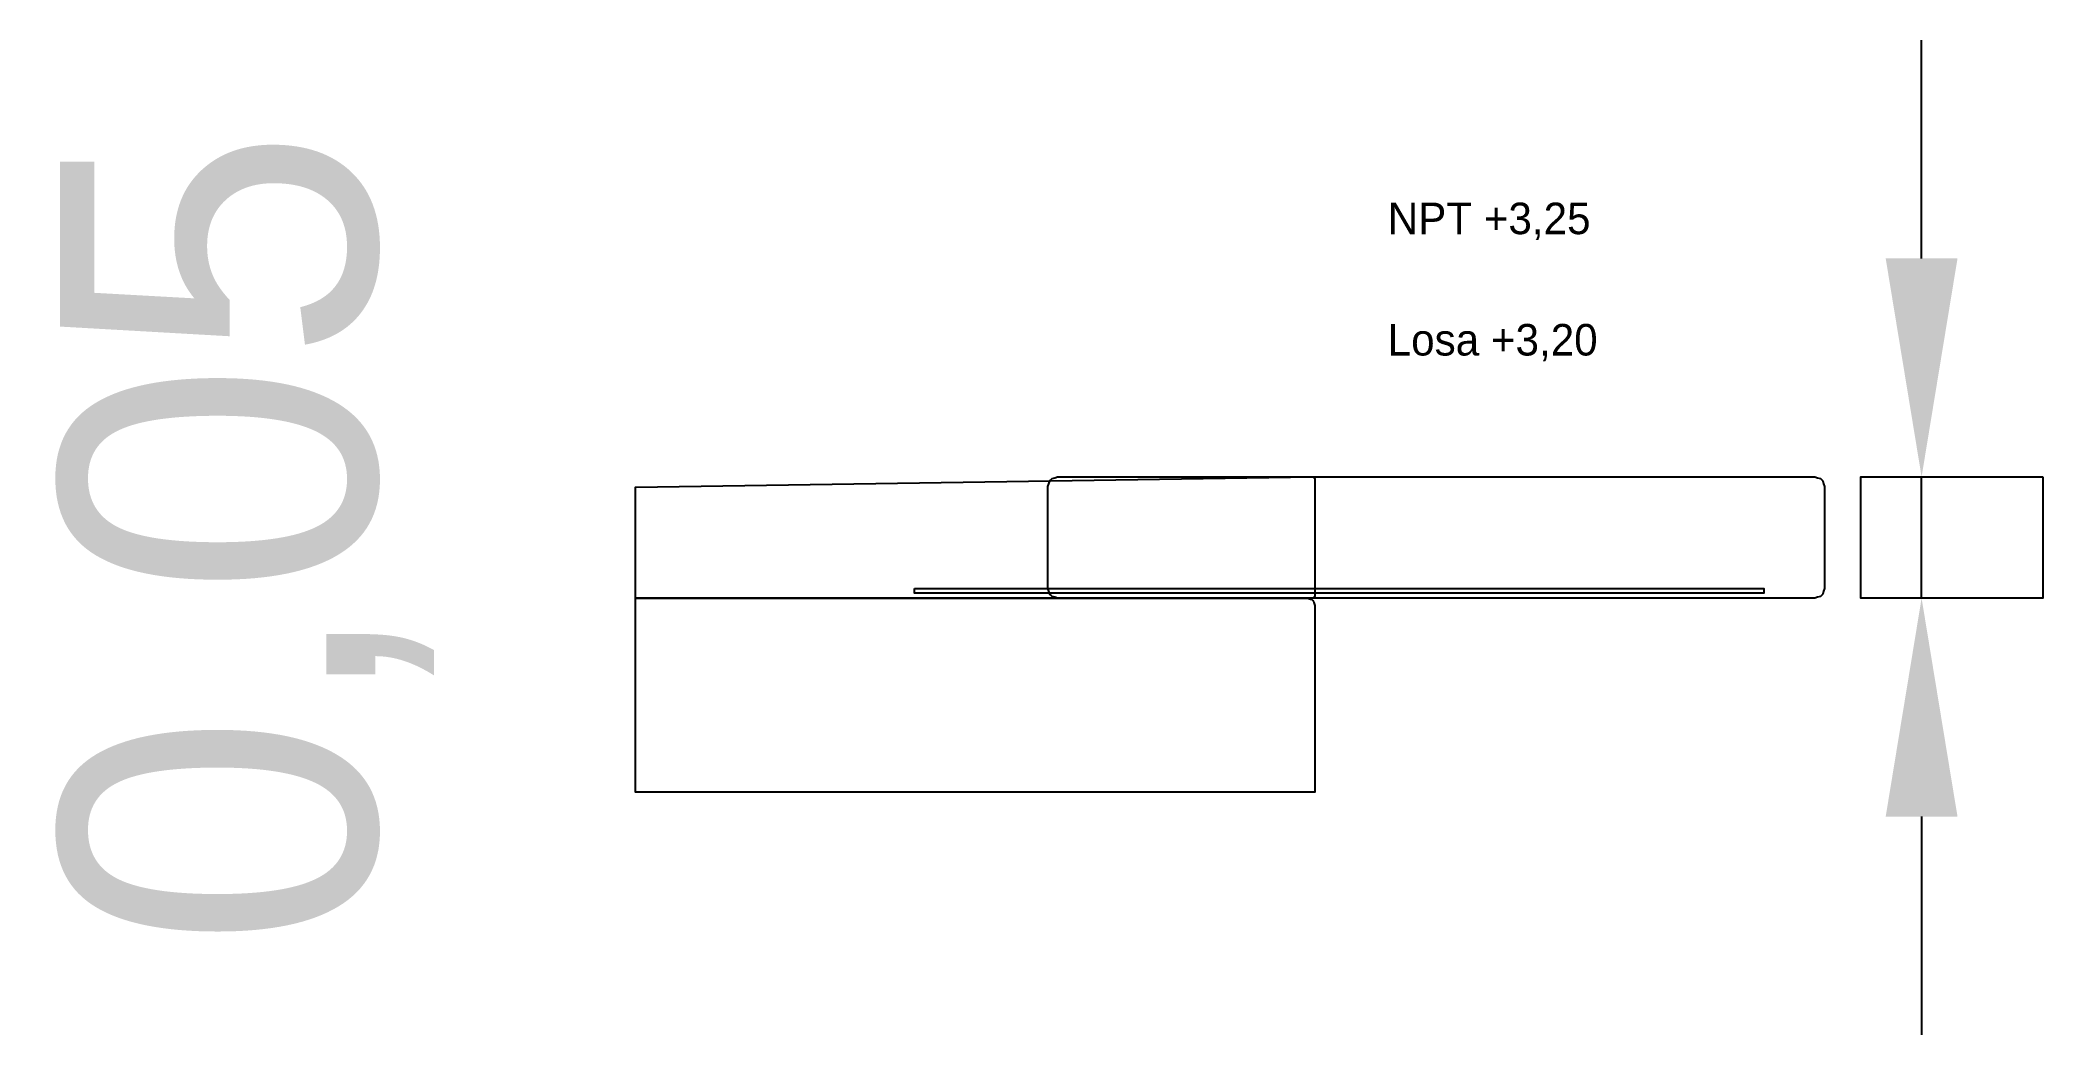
# Model space of a CAD drawing. Header units: metres. Extents: x 493 to 574.3, y -6.1 to 4.3.
# Drawn here: x 573.475 to 574.3, y 3.02 to 3.43 of the extents above.
import ezdxf

# ---------------------------------------------------------------- set-up
doc = ezdxf.new("R2010")
doc.units = ezdxf.units.M
for name, color, linetype in [('COTAS', 4, 'Continuous'), ('TEXTOS', 7, 'Continuous'), ('VISTA', 8, 'Continuous')]:
    doc.layers.add(name, color=color, linetype=linetype)
doc.dimstyles.get("Standard").update_dxf_attribs({"dimtxt": 2.5, "dimasz": 2.5, "dimexe": 1.25, "dimexo": 0.625, "dimtad": 1, "dimcen": 2.5, "dimazin": 3, "dimtfac": 1, "dimtmove": 0, "dimatfit": 3})

# ---------------------------------------------------------------- blocks, each defined once
blk = doc.blocks.new('_CLOSEDFILLED')
at = {"color": 0, "linetype": 'BYBLOCK'}
blk.add_solid([(-1, 0.1644), (0, 0), (-1, -0.1644)], dxfattribs=at)
blk = doc.blocks.new('*D5')
for p, q in [((574.25, 3.34), (574.25, 3.43)), ((574.25, 3.25), (574.25, 3.25)), ((574.25, 3.2), (574.25, 3.25)), ((574.25, 3.2), (574.25, 3.2)), ((574.25, 3.11), (574.25, 3.02))]:
    blk.add_line(p, q)
at = {"layer": 'Defpoints'}
for p in [(574.25, 3.25), (574.25, 3.2), (574.25, 3.2)]:
    blk.add_point(p, dxfattribs=at)
at = {"layer": 'COTAS', "xscale": 0.09, "yscale": 0.09}
for p, rotation in [((574.25, 3.25), 270), ((574.25, 3.2), 90)]:
    blk.add_blockref('_CLOSEDFILLED', p, dxfattribs=dict(at, rotation=rotation))
at = {"layer": 'COTAS', "insert": (573.56, 3.225), "char_height": 0.13, "attachment_point": 5, "rotation": 90}
blk.add_mtext('0,05', dxfattribs=at)

msp = doc.modelspace()

# ---------------------------------------------------------------- linework, layer by layer
at = {"layer": 'VISTA'}
for points in [[(573.999, 3.24999), (573.99971, 3.2497), (574, 3.249), (574, 3.201), (573.99971, 3.20029), (573.999, 3.2), (573.72, 3.2), (573.72, 3.2458), (573.999, 3.24999)], [(573.89095, 3.20143), (573.89074, 3.20168), (573.89037, 3.20284), (573.89, 3.204), (573.89, 3.225), (573.89, 3.246), (573.89037, 3.24716), (573.89074, 3.24832), (573.89095, 3.24857), (573.89117, 3.24883), (573.89143, 3.24904), (573.89169, 3.24926), (573.89284, 3.24963), (573.894, 3.25), (574.05, 3.25), (574.206, 3.25), (574.20716, 3.24963), (574.20832, 3.24926), (574.20857, 3.24904), (574.20883, 3.24883), (574.20905, 3.24857), (574.20926, 3.24832), (574.20963, 3.24716), (574.21, 3.246), (574.21, 3.225), (574.21, 3.204), (574.20963, 3.20284), (574.20926, 3.20168), (574.20905, 3.20143), (574.20883, 3.20117), (574.20857, 3.20095), (574.20832, 3.20074), (574.20716, 3.20037), (574.206, 3.2), (574.05, 3.2), (573.894, 3.2), (573.89284, 3.20037), (573.89169, 3.20074), (573.89143, 3.20095), (573.89117, 3.20117), (573.89095, 3.20143)], [(574.3, 3.25), (574.3, 3.2), (574.225, 3.2), (574.225, 3.25), (574.3, 3.25)], [(573.835, 3.204), (574.185, 3.204), (574.185, 3.202), (573.835, 3.202), (573.835, 3.204)], [(573.997, 3.2), (573.99822, 3.19961), (573.99874, 3.19945), (573.99901, 3.19922), (573.99912, 3.19912), (573.99922, 3.19901), (573.99945, 3.19874), (573.99961, 3.19822), (574, 3.197), (574, 3.15099), (574, 3.12), (573.72, 3.12), (573.72, 3.2), (573.997, 3.2)]]:
    msp.add_lwpolyline(points, close=True, dxfattribs=at)

# ---------------------------------------------------------------- texts
at = {"layer": 'TEXTOS'}
for s, p in [('NPT +3,25', (574.03, 3.35)), ('Losa +3,20', (574.03, 3.3))]:
    msp.add_text(s, height=0.013, dxfattribs=at).set_placement(p)

# ---------------------------------------------------------------- dimensions: what is measured, and where the dimension line sits
at = {"layer": 'COTAS'}
dim = msp.add_linear_dim(base=(574.25, 3.2), p1=(574.25, 3.2), p2=(574.25, 3.25), angle=90, dimstyle='Standard', override={"dimtxt": 0.13, "dimasz": 0.09}, dxfattribs=at)
dim.commit()
dim.dimension.update_dxf_attribs({"geometry": '*D5', "text_midpoint": (573.56, 3.225)})

doc.saveas('drawing.dxf')
